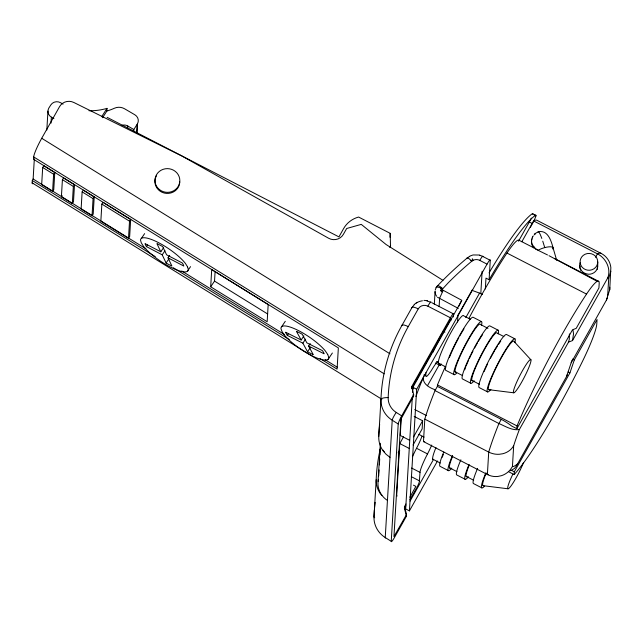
<?xml version="1.0" encoding="UTF-8"?>
<svg xmlns="http://www.w3.org/2000/svg" width="643" height="643" viewBox="0 0 643 643"><rect width="100%" height="100%" fill="white"/><g stroke="black" fill="none" stroke-linecap="round" stroke-linejoin="round"><path stroke-width="0.96" d="M510.446 470.772L514.424 468.482L516.136 466.448L566.467 376.677L571.185 362.765L606.413 300.12A105.886 13.407 -62.7 0 0 607.667 295.957L609.741 289.696L610.85 267.673A18.422 18.084 -15.4 0 0 601.205 253.422M571.965 360.337L571.185 362.765M32.817 183.609A16.332 2.074 -62.7 0 1 32.15 182.853L32.287 180.506L33.131 179.011L34.336 158.749M442.995 280.348L386.146 244.557L361.262 224.375L346.681 228.498L343.378 234.349A10.658 10.167 3.4 0 1 328.629 238.256L181.768 155.952L73.824 102.47A10.658 10.167 3.4 0 0 59.566 106.634L41.723 138.285A16.372 2.074 -62.7 0 0 33.685 156.948L33.549 159.279L338.355 347.895L337.093 369.122L320.013 358.553M42.687 167.461L41.674 184.589L52.605 191.357L53.755 189.653L54.776 172.525L43.845 165.757L42.687 167.461L53.626 174.229L52.605 191.357M46.826 130.015L47.944 111.094M51.006 123.126L51.36 117.155A7.105 6.776 3.4 0 1 48.78 108.153L50.813 104.946A7.105 6.776 3.4 0 1 60.579 102.719A56.849 54.221 3.4 0 0 63.086 104.102M61.398 196.798L62.411 179.67L63.569 177.966L74.5 184.726L73.479 201.854L72.329 203.558L61.398 196.798L62.162 195.657M72.329 203.558L73.342 186.43L74.5 184.726M82.135 191.871L81.114 208.999L92.045 215.767L93.203 214.063L94.216 196.935L83.285 190.167L82.135 191.871L93.066 198.639L92.045 215.767M102.583 117.725L106.851 111.038L107.011 108.37A56.849 54.221 3.4 0 1 88.951 110.733M101.859 204.08L100.838 221.208L128.504 238.32L129.653 236.616L130.674 219.488L103.009 202.368L101.859 204.08L129.524 221.192L128.504 238.32M127.636 127.941L127.756 125.98A6.856 6.543 3.4 0 0 122.09 125.313M133.712 131.493L133.832 129.524L137.465 123.81A7.105 6.776 3.4 0 0 134.885 114.8L124.565 108.771A10.658 10.167 3.4 0 0 114.438 108.233A56.849 54.221 3.4 0 1 106.851 111.038M136.75 132.956L137.272 124.131M136.887 133.623L137.465 123.81M210.687 286.786L211.708 269.61L268.179 304.557L267.166 321.733L210.687 286.786L214.529 281.104L215.1 271.563M389.988 237.259L390.213 233.353L358.593 217.045A24.876 23.719 3.4 0 0 343.627 228.554L338.941 236.897L107.116 117.347M379.949 454.882L380.302 448.87A177.661 169.439 3.4 0 0 376.187 479.678L373.985 516.795A24.876 23.719 3.4 0 0 385.237 537.548A7.105 1.069 -57.9 0 0 385.607 537.902M390.004 457.334L386.041 454.255L382.818 450.462A24.876 23.719 3.4 0 1 378.751 436.589L380.953 399.464A177.661 169.439 3.4 0 1 401.851 325.543L411.833 307.78L414.518 304.412M390.518 247.531L390.213 233.353M378.084 481.35L380.351 443.268M378.695 475.924L379.057 469.912M379.354 464.905L379.708 458.885M388.179 397.607A17.763 16.943 3.4 0 0 396.225 412.428A7.105 1.069 -57.9 0 0 392.214 420.217L385.237 537.548L391.241 541.318L398.21 423.986L392.214 420.217A24.876 23.719 3.4 0 1 380.953 399.464A7.105 2.138 2.1 0 1 388.179 397.607A170.556 162.663 3.4 0 1 408.241 326.636L418.231 308.881A7.105 6.776 3.4 0 1 427.844 306.148A7.105 0.9 -62.7 0 1 431.067 302.323L426.872 300.908M403.563 436.782L399.753 443.557L396.683 495.335L397.141 496.002M401.304 417.524L400.235 435.448L409.519 440.23M391.233 541.326A7.121 0.9 -62.7 0 0 394.481 537.468L406.44 516.192L404.423 508.283L404.519 506.58L405.974 503.999M431.935 302.773L453.628 313.953A7.105 0.9 -62.7 0 0 450.397 317.779L411.649 386.692L411.544 388.396L450.92 318.647L450.823 320.72M412.308 397.31L405.677 508.935L409.43 510.872L437.489 460.991M412.605 392.318L412.894 387.335L461.827 300.329L442.376 289.848A1.423 1.358 3.4 0 1 442.336 289.213L448.211 282.832A348.225 332.109 3.4 0 1 471.729 261.235L473.152 260.319A7.105 6.776 3.4 0 1 479.782 260.391L487.04 264.128A7.105 0.9 -62.7 0 1 490.263 260.302L483.006 256.565A14.21 13.559 3.4 0 0 479.799 255.359M406.44 516.192L406.545 514.48L404.519 506.58M406.545 514.48L393.95 536.6L400.902 419.204L413.562 396.305L413.666 394.593L411.649 386.692M409.43 510.872L416.656 389.28L487.04 264.128M414.196 416.431L422.628 420.779L422.154 428.889L413.103 444.972M409.921 499.627L416.953 487.378A6.816 0.86 -62.7 0 0 419.316 481.88L420.016 472.364A19.467 2.468 -62.7 0 1 427.515 453.926A16.067 2.033 -62.7 0 0 431.718 445.052M424.083 374.644L425.77 375.512L425.939 372.675M517.334 464.053A105.886 13.407 -62.7 0 1 512.439 466.545L510.421 469.575A18.808 18.551 -18.5 0 1 501.516 475.659L497.947 476.439A18.325 18.036 -17.9 0 1 487.378 474.526L423.472 441.572L424.806 419.123A124.364 15.745 -62.7 0 1 435.022 390.582L437.377 386.403L437.465 384.908A123.657 15.657 -62.7 0 1 445.366 366.679M434.322 304.235L435.078 291.392A8.528 8.134 3.4 0 0 436.613 296.206M439.121 306.615L439.587 298.746A7.105 0.9 -62.7 0 1 439.788 297.797L443.067 290.652M453.444 316.959L453.628 313.953M457.543 322.006L457.945 315.215M482.451 294.534L480.803 293.682L482.137 271.217M485.336 288.932L485.979 278.122L489.106 279.737A131.469 16.646 -62.7 0 1 535.595 215.228A7.105 0.9 -62.7 0 1 535.94 215.518L535.836 216.128A7.105 0.9 -62.7 0 1 533.706 221.264M489.106 279.737L490.263 260.302M512.439 466.545L513.661 445.872A105.886 13.407 -62.7 0 1 519.383 429.492L568.525 342.116L569.304 339.311L569.385 333.91M514.143 474.574L514.312 471.801L569.931 372.892L574.32 359.935L597.05 319.531L596.792 323.807A49.744 6.301 -62.7 0 1 582.55 361.213A123.657 15.657 -62.7 0 1 514.143 474.574L508.838 471.841M516.868 428.712L517.036 425.939A123.657 15.657 -62.7 0 1 586.537 294.084A49.744 6.301 -62.7 0 1 599.18 283.684L598.922 287.96L576.2 328.364L572.495 329.803L516.868 428.712L511.611 426.004A18.478 5.04 29.4 0 0 501.283 419.357L437.377 386.403M532.46 238.047L532.525 236.978M607.667 295.957L608.728 278.097L610.842 271.242M597.234 269.361L597.757 262.063A8.833 8.423 3.4 0 0 585.074 254.25A8.833 8.423 3.4 0 0 583.595 268.533A8.833 8.423 3.4 0 0 597.62 263.381M597.435 266.966L597.757 262.063M580.669 270.052L580.693 269.658M567.303 374.628L566.467 376.677M607.338 297.838L606.413 300.12M532.75 214.312L532.814 213.902A7.105 0.9 -62.7 0 0 532.46 213.613A131.469 16.646 -62.7 0 0 489.034 272.913M424.05 375.56C420.755 383.059 429.645 388.042 435.488 389.859M568.525 342.116L572.503 340.581L573.54 333.821L573.001 330.18M435.215 290.122L436.091 287.718A8.528 8.134 3.4 0 1 437.256 286.127A355.33 338.885 3.4 0 1 466.906 258.253A14.21 13.559 3.4 0 1 469.744 256.42M572.503 340.581L607.731 277.937C611.308 268.766 605.947 258.14 597.476 253.848L533.569 220.895L521.843 241.728M423.624 376.846L421.036 382.955A120.104 15.207 -62.7 0 0 415.908 396.514M398.499 453.243L399.761 450.735M389.658 247.314L390.631 245.578M457.422 316.219L472.139 290.041M398.21 423.994A7.121 0.9 -62.7 0 1 401.698 415.876L413.666 394.593M427.482 385.728L439.273 364.758M465.813 317.578L479.565 293.12A14.21 13.559 3.4 0 1 480.803 293.682M398.146 452.817L399.11 451.097M518.531 241.197L529.334 221.996A7.105 0.9 -62.7 0 0 531.327 218.09M530.395 227.284L532.468 223.611A7.105 0.9 -62.7 0 0 533.409 221.859M413.586 436.87L422.628 420.779M404.423 508.283L405.894 505.671M410.073 501.106L433.543 459.359M501.283 419.357L498.928 423.544A124.364 15.745 -62.7 0 0 488.712 452.077L487.378 474.534A124.364 15.745 -62.7 0 0 488.616 474.558M595.555 257.256L597.476 253.848A124.364 15.745 -62.7 0 1 601.197 253.438L537.291 220.485A124.364 15.745 -62.7 0 0 534.003 220.67L533.569 220.895M101.674 116.729L107.011 108.37M53.626 174.229L54.776 172.525M93.066 198.639L94.216 196.935M129.524 221.192L130.674 219.488M141.452 238.328L144.619 233.634M169.672 255.408L168.024 257.843L171.89 266.025A23.1 6.044 34.1 0 1 166.087 263.003L162.221 254.821L146.483 246.631L147.577 245.007M146.483 246.631A23.1 6.044 34.1 0 1 145.053 243.617L160.798 251.799L163.539 247.748M162.221 254.821L164.97 250.762M166.087 263.003L168.828 258.944M187.37 271.322L190.545 266.636M281.602 326.757L285.299 321.291M310.239 343.595L308.592 346.03L313.245 354.614A23.1 6.044 34.1 0 1 307.523 351.753L302.869 343.161L287.341 335.397L288.442 333.773M287.341 335.397A23.1 6.044 34.1 0 1 285.621 332.23L301.149 339.994L303.898 335.935M302.869 343.161L305.61 339.102M307.523 351.753L310.264 347.694M328.139 359.268L332.367 353.015M513.661 445.872L511.667 448.549A18.808 16.847 11.4 0 1 502.826 453.733L499.265 454.28A18.325 16.501 11.9 0 1 488.712 452.085L424.806 419.123M538.078 232.027L538.376 231.737C547.812 229.776 551.131 240.619 553.02 247.635M442.874 290.54L441.5 291.793L442.537 291.617M414.205 304.525L417.026 302.331M534.309 234.028L538.376 231.737M442.569 290.234L440.961 291.166L442.456 290.049L440.608 290.419L442.376 289.848M469.888 256.067L473.055 254.958L479.766 255.03M519.383 429.492C512.222 430.826 505.326 426.196 498.928 423.544L435.022 390.582M423.946 300.369L427.579 300.731M488.801 389.682L513.725 392.793M483.102 485.674L508.026 488.784M466.906 258.253A7.105 1.503 50.1 0 1 470.998 260.463L472.412 260.736L472.3 258.824L473.152 260.319M442.336 289.213L440.551 288.811L442.392 289.012L441.5 288.337A7.105 1.937 29.4 0 0 436.091 287.718M535.346 248.954L547.506 254.941M534.349 214.915L535.94 215.518L532.46 213.613M479.565 293.12L472.3 290.451M442.513 288.763L441.5 288.337L442.633 288.603L441.845 287.863A7.105 1.672 43.4 0 0 437.256 286.127M308.592 346.03L324.12 353.795A23.1 6.044 34.1 0 0 322.4 350.628L306.88 342.864L302.226 334.272A23.1 6.044 34.1 0 0 296.495 331.41L301.149 339.994M548.969 255.681L597.21 281.353M529.334 221.996L532.468 223.611M554.419 258.454L598.778 281.401M468.819 318.598A123.657 15.657 -62.7 0 1 506.965 253.053L586.537 294.084M572.575 359.035L574.32 359.935M458.355 308.423L437.457 297.203M481.527 321.621L473.176 317.312A29.851 3.778 -62.7 0 0 456.313 341.634A29.851 3.778 -62.7 0 0 445.703 370.304L454.062 374.612M498.237 330.237L489.886 325.929A29.851 3.778 -62.7 0 0 473.023 350.25A29.851 3.778 -62.7 0 0 462.413 378.92L470.772 383.228M514.947 338.853L506.588 334.545A29.851 3.778 -62.7 0 0 489.725 358.866A29.851 3.778 -62.7 0 0 479.123 387.536L487.474 391.844M470.419 319.306L463.74 315.858A27.006 3.416 -62.7 0 0 447.898 338.234A27.006 3.416 -62.7 0 0 439.273 363.48M487.965 328.348L480.442 324.474A27.006 3.416 -62.7 0 0 464.6 346.85A27.006 3.416 -62.7 0 0 455.975 372.096M503.839 336.53L497.152 333.09A27.006 3.416 -62.7 0 0 481.31 355.466A27.006 3.416 -62.7 0 0 472.685 380.712M568.187 371.992L569.931 372.892M427.844 306.148L450.397 317.779M443.212 331.225L444.908 332.101M436.541 361.535L438.229 362.411L440.367 365.594A129.339 16.372 -62.7 0 1 441.13 363.906M438.438 363.15L445.953 367.032M455.148 371.767L462.663 375.641M471.849 380.383L479.373 384.257M435.311 362.99L440.367 365.594M437.465 384.908L517.036 425.939M412.894 387.335L416.656 389.28M411.745 388.018L413.433 388.886M414.751 409.527L426.325 415.499M511.683 470.451L514.312 471.801M418.786 434.338L424.123 437.095M421.872 436.468A16.067 2.033 -62.7 0 1 416.551 448.275L427.515 453.926M432.731 459.15L440.254 463.024M449.441 467.766L456.964 471.64M466.151 476.375L473.666 480.257M399.753 443.557L409.036 448.34M448.356 470.612L440.005 466.304A29.851 3.778 -62.7 0 1 443.783 452.053M465.066 479.228L456.715 474.92A29.851 3.778 -62.7 0 1 460.87 459.785M481.776 487.844L473.417 483.536A29.851 3.778 -62.7 0 1 477.58 468.401M411.584 468.016L420.016 472.364M411.287 476.648L419.509 480.884M413.441 485.152L415.868 486.397L410.547 495.986A7.7 0.973 -62.7 0 1 409.832 497.216M168.024 257.843L183.769 266.033A23.1 6.044 34.1 0 0 182.347 263.011L166.601 254.821L162.743 246.639A23.1 6.044 34.1 0 0 156.932 243.625L160.798 251.799M127.756 125.98L133.832 129.524M51.36 117.155L53.908 118.642M534.293 215.22L535.836 216.128M41.723 138.285L389.963 353.779M33.693 156.932L384.233 373.856M62.411 179.67L73.342 186.43M214.529 281.104L267.633 313.969M33.131 179.011L145.873 248.777M181.744 270.976L284.238 334.4M325.237 359.775L337.197 367.169M32.287 180.506L155.236 256.589M173.168 267.681L289.278 339.536M32.15 182.853L381.838 399.247M396.225 412.428L401.698 415.876M555.439 259.016L556.645 260.11L553.101 248.021M470.998 260.463L471.729 261.235M381.918 495.311L380.262 493.559A24.876 23.719 3.4 0 1 376.187 479.678M530.941 359.839A18.663 2.363 -62.7 0 0 516.916 381.669A18.663 2.363 -62.7 0 0 518.732 387.014A18.663 2.363 -62.7 0 0 530.941 359.839L514.014 341.433A27.328 3.456 -62.7 0 0 497.69 364.629A27.328 3.456 -62.7 0 0 489.508 389.497M580.589 269.883L579.713 267.512M542.756 241.189L544.758 247.595M579.777 266.065L579.882 266.837L579.681 265.816A9.042 8.624 3.4 0 1 580.107 262.778M413.119 394.545L413.562 396.305M597.58 264.144C599.115 270.51 592.195 275.903 586.271 273.773A9.042 8.624 3.4 0 1 579.898 267.351L579.873 266.58M609.741 287.22L609.741 289.696M538.826 232.019A23.751 2.315 75.3 0 1 541.808 238.449M552.634 248.945A8.833 2.516 -16.3 0 0 548.953 246.84A8.833 2.516 -16.3 0 0 538.336 250.159L519.206 240.361A49.744 6.301 -62.7 0 0 506.965 253.053M534.896 247.611A8.833 8.423 3.4 0 1 533.296 235.844M534.253 234.84A8.833 8.423 3.4 0 1 535.362 233.996M424.71 441.596A124.364 15.745 -62.7 0 1 423.472 441.572M432.908 352.284A129.339 16.372 -62.7 0 1 441.661 333.95M459.07 306.036A7.105 0.9 -62.7 0 1 461.304 301.294M438.229 362.411A16.067 2.033 -62.7 0 0 432.594 368.479A19.467 2.468 -62.7 0 1 425.77 375.512M533.883 247.86A8.833 8.423 3.4 0 1 531.906 239.252M412.468 456.699A19.467 2.468 -62.7 0 1 416.551 448.275M479.782 260.391A7.105 0.9 -62.7 0 1 483.006 256.565M607.731 277.937A105.886 13.407 -62.7 0 1 608.728 278.097M416.246 303.078A14.21 13.559 3.4 0 1 422.427 300.803M411.833 307.78A7.105 1.937 29.4 0 1 418.231 308.881M401.851 325.543A7.105 1.937 29.4 0 1 408.241 326.636M374.7 517.792A7.105 2.138 2.1 0 1 373.985 516.795A177.661 169.439 3.4 0 1 374.371 510.044M374.531 508.115A177.661 169.439 3.4 0 1 375.158 502.344M387.448 500.431A21.171 20.19 3.4 0 1 378.341 479.734M378.751 436.589A177.661 169.439 3.4 0 1 379.659 424.388M384.474 452.222A21.171 20.19 3.4 0 1 383.107 450.132M449.401 357.428A27.006 3.416 -62.7 0 1 458.837 337.671M459.793 335.935A27.006 3.416 -62.7 0 1 461.216 333.444M461.682 332.648A27.006 3.416 -62.7 0 1 463.981 328.87M490.882 389.385A29.851 3.778 -62.7 0 1 497.634 364.042A29.851 3.778 -62.7 0 1 514.914 342.55M456.675 373.053A29.851 3.778 -62.7 0 1 464.817 345.653A29.851 3.778 -62.7 0 1 481.494 325.326M464.696 369.87A27.006 3.416 -62.7 0 1 465.709 367.057M466.103 366.044A27.006 3.416 -62.7 0 1 468.482 360.442M469.261 358.738A27.006 3.416 -62.7 0 1 470.941 355.193M471.375 354.301A27.006 3.416 -62.7 0 1 472.959 351.158M474.598 348.032A27.006 3.416 -62.7 0 1 477.452 342.872M478.392 341.264A27.006 3.416 -62.7 0 1 481.125 336.795M481.631 336.024A27.006 3.416 -62.7 0 1 482.62 334.545M474.172 380.769A29.851 3.778 -62.7 0 1 480.932 355.426A29.851 3.778 -62.7 0 1 498.204 333.942M484.099 371.55A27.006 3.416 -62.7 0 1 487.643 363.809M490.48 358.199A27.006 3.416 -62.7 0 1 494.628 350.676M495.094 349.88A27.006 3.416 -62.7 0 1 497.401 346.103M498.341 344.632A27.006 3.416 -62.7 0 1 500.704 341.216M179.767 181.873A12.434 11.863 3.4 0 1 164.19 193.029A12.434 11.863 3.4 0 1 156.37 175.917M523.418 462.799A18.663 2.363 -62.7 0 1 509.586 487.707A18.663 2.363 -62.7 0 1 512.801 474.285M483.801 485.489A27.328 3.456 -62.7 0 1 486.028 473.441M442.28 457.253A27.006 3.416 -62.7 0 1 443.3 454.432M433.567 459.48A27.006 3.416 -62.7 0 1 435.954 447.6M484.388 486.277A29.851 3.778 -62.7 0 1 485.931 472.709M451.764 468.152A29.851 3.778 -62.7 0 1 452.511 455.477M450.277 468.096A27.006 3.416 -62.7 0 1 452.664 456.217M468.474 476.76A29.851 3.778 -62.7 0 1 468.843 464.977M466.987 476.712A27.006 3.416 -62.7 0 1 469.366 464.833M327.705 354.43L325.221 350.797A28.429 7.443 34.1 0 0 298.006 330.349A28.429 7.443 34.1 0 0 280.967 328.669L282.036 331.595L284.527 335.228A28.429 7.443 34.1 0 0 311.734 355.675A28.429 7.443 34.1 0 0 328.774 357.355L327.705 354.43M187.563 266.861L185.369 263.365A28.429 7.443 34.1 0 0 158.717 242.749A28.429 7.443 34.1 0 0 140.504 240.032L141.259 242.781L143.453 246.277A28.429 7.443 34.1 0 0 170.106 266.893A28.429 7.443 34.1 0 0 188.319 269.618L187.563 266.861M159.384 189.524A12.434 11.863 3.4 0 0 179.638 182.652A12.434 11.863 3.4 0 0 163.169 169.318A12.434 11.863 3.4 0 0 159.384 189.524"/></g></svg>
